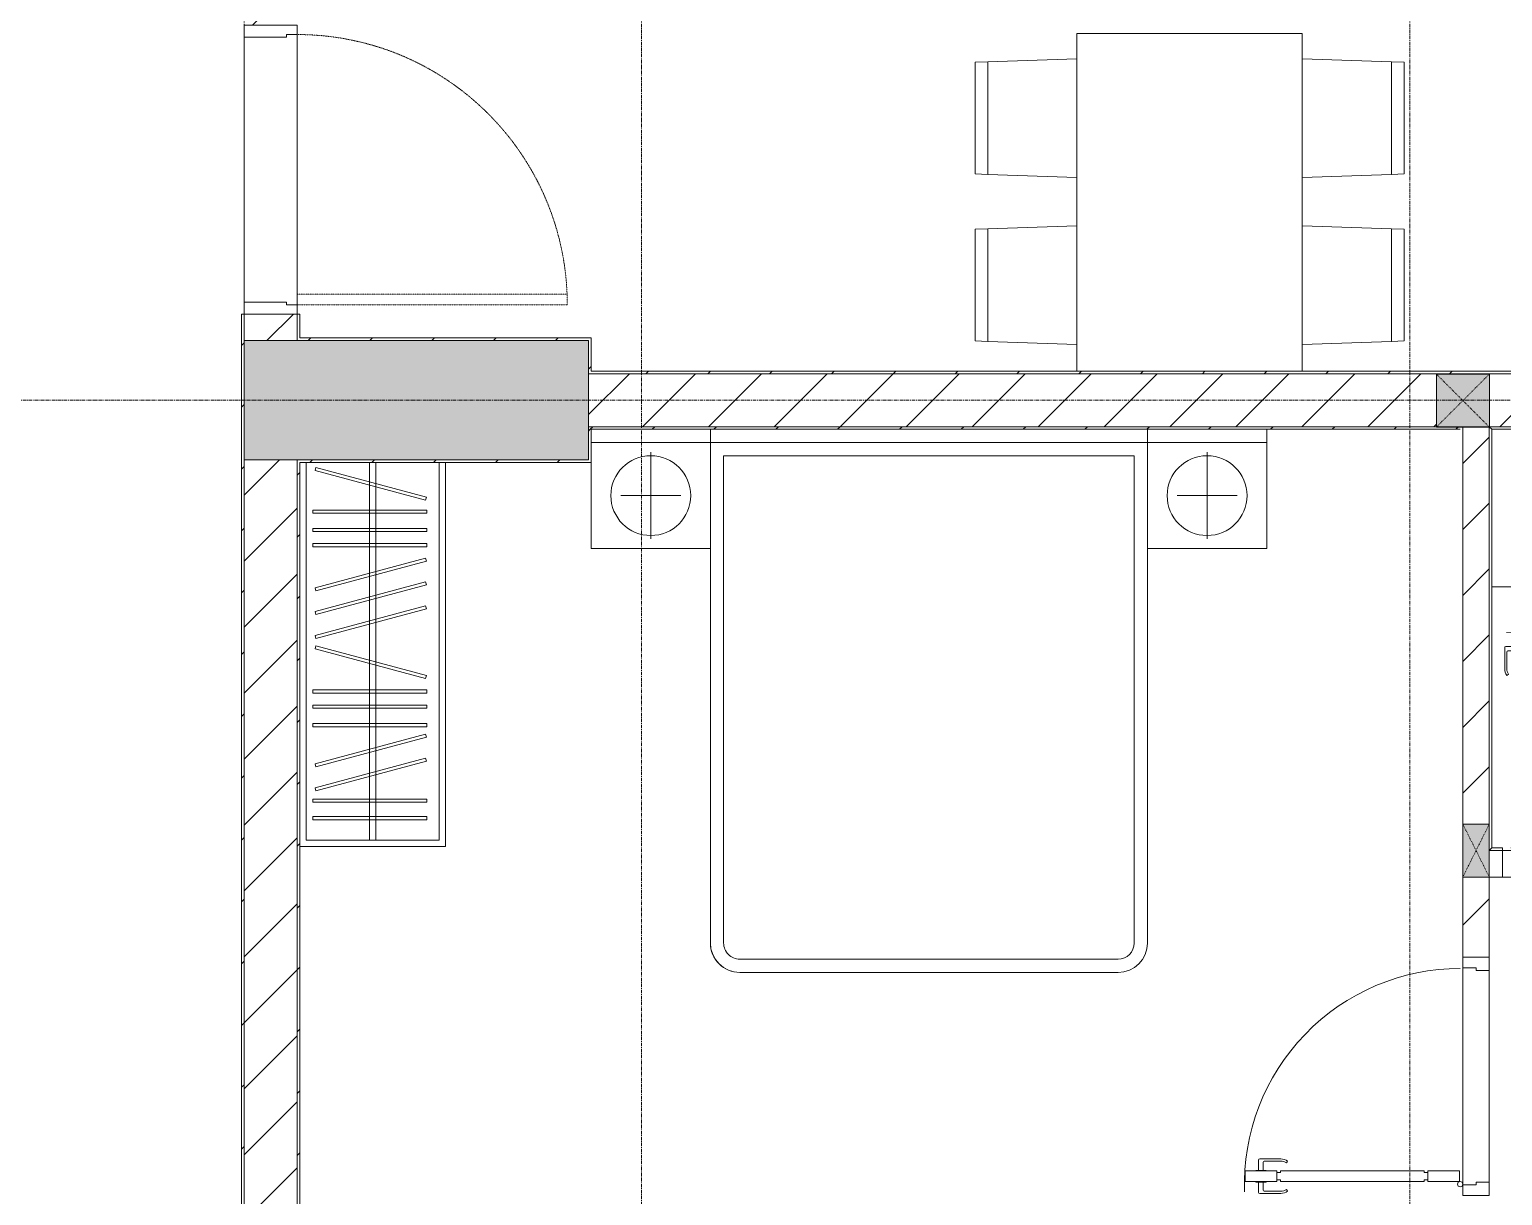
# Model space of a CAD drawing. Header units: millimetres. Extents: x -24439 to 198341, y -52871 to 149926.
# Drawn here: x 43643 to 49203, y 58735 to 63136 of the extents above; entities that cross this region are included whole.
import ezdxf

# ---------------------------------------------------------------- set-up
doc = ezdxf.new("R2010")
doc.units = ezdxf.units.MM
for name, pattern in [('Dash', [6, 3, -3]), ('Grid Line', [22.225, 12.7, -3.175, 3.175, -3.175]), ('NET VAN', [1.06, 0.53, -0.53])]:
    doc.linetypes.add(name, pattern=pattern)
for name, color, linetype, lineweight in [('0-1', 7, 'Continuous', 5), ('A-DETL-GENF-1', 9, 'Continuous', 9), ('A-DETL-GENF-2', 9, 'NET VAN', 9), ('A-DOOR', 31, 'Continuous', 9), ('A-DOOR-1', 9, 'Continuous', 9), ('A-DOOR-FRAM', 31, 'Continuous', 9), ('A-FLOR-1', 9, 'Continuous', 9), ('A-FLOR-HRAL-1', 9, 'Continuous', 9), ('A-WALL', 113, 'Continuous', 9), ('A-WALL-1', 253, 'Continuous', 18), ('A-WALL-2', 9, 'Continuous', 9), ('A-WALL-3', 113, 'Continuous', 18), ('A-WALL-PATT-1', 10, 'Continuous', 9), ('A-WALL-PATT-2', 9, 'Continuous', 9), ('A-WALL-PATT-3', 111, 'Continuous', 9), ('G-IMPT-1', 9, 'Continuous', 9), ('I-FURN-1', 9, 'Continuous', 9), ('I-WALL-1', 253, 'Continuous', 18), ('I-WALL-3', 2, 'Continuous', 18), ('S-COLS', 52, 'Continuous', 9), ('S-COLS-1', 254, 'Continuous', 5), ('S-COLS-2', 253, 'Continuous', 18), ('S-COLS-3', 9, 'Continuous', 9), ('S-COLS-4', 52, 'Continuous', 18), ('S-COLS-5', 52, 'Dash', 9), ('S-COLS-HDLN', 52, 'Dash', 9), ('S-COLS-HDLN-1', 9, 'Dash', 9), ('S-GRID-1', 1, 'Grid Line', 9)]:
    doc.layers.add(name, color=color, linetype=linetype, lineweight=lineweight)
pattern_1 = [(45, (0, 0), (-124.4508, 124.4508), [])]
pattern_2 = [(45, (0, 0), (-116.67262, 116.67262), [])]

# ---------------------------------------------------------------- blocks, each defined once
blk = doc.blocks.new('NCV_TKTC_KET CAU_rvt-1-TKCS_MB ĐỊNH VỊ CAO ĐỘ THIẾT KẾ')
at = {"layer": 'S-COLS-1'}
blk.add_hatch(color=256, dxfattribs=at).paths.add_polyline_path([(45752.6, 61511.9), (45752.6, 61961.9), (44452.6, 61961.9), (44452.6, 61511.9), (45300, 61511.9)])
at = {"layer": 'S-COLS-2'}
for p, q in [((44452.6, 61961.9), (44452.6, 61511.9)), ((45752.6, 61961.9), (44452.6, 61961.9)), ((45752.6, 61511.9), (45752.6, 61961.9)), ((44452.6, 61511.9), (45752.6, 61511.9))]:
    blk.add_line(p, q, dxfattribs=at)
blk = doc.blocks.new('RES_BAN AN 1 - RES_BAN AN 1-V23-TKCS_MB ĐỊNH VỊ CAO ĐỘ THIẾT KẾ')
at = {"layer": 'I-FURN-1'}
for p, q in [((-425, -1.6), (-425, -1275)), ((425, -1275), (425, -1.6)), ((-761.9, -113.5), (-425, -102.3)), ((-425, -102.3), (-425, -549.7)), ((425, -102.3), (425, -549.7)), ((761.9, -113.5), (425, -102.3)), ((-761.9, -113.5), (-809.6, -115.1)), ((-809.6, -115.1), (-809.6, -536.9)), ((-761.9, -538.5), (-761.9, -113.5)), ((-761.9, -538.5), (-761.9, -113.5)), ((761.9, -538.5), (761.9, -113.5)), ((761.9, -113.5), (761.9, -538.5)), ((809.6, -115.1), (761.9, -113.5)), ((809.6, -536.9), (809.6, -115.1)), ((-809.6, -536.9), (-761.9, -538.5)), ((-425, -549.7), (-761.9, -538.5)), ((425, -549.7), (761.9, -538.5)), ((761.9, -538.5), (809.6, -536.9)), ((-809.6, -745.3), (-761.9, -743.8)), ((-809.6, -1167.2), (-809.6, -745.3)), ((-761.9, -743.8), (-425, -732.5)), ((-761.9, -1168.8), (-761.9, -743.8)), ((-761.9, -743.8), (-761.9, -1168.8)), ((-425, -732.5), (-425, -1180)), ((425, -732.5), (425, -1180)), ((761.9, -743.8), (425, -732.5)), ((761.9, -743.8), (809.6, -745.3)), ((761.9, -1168.8), (761.9, -743.8)), ((761.9, -1168.8), (761.9, -743.8)), ((809.6, -745.3), (809.6, -1167.2)), ((-761.9, -1168.8), (-809.6, -1167.2)), ((809.6, -1167.2), (761.9, -1168.8)), ((-425, -1180), (-761.9, -1168.8)), ((425, -1180), (761.9, -1168.8)), ((-425, -1275), (425, -1275))]:
    blk.add_line(p, q, dxfattribs=at)
blk = doc.blocks.new('DOOR_CW_01 CANH MO-PANEL KINH - DIW_01-900x2200-CỬA GỖ VÂN LAMINATE-553393-TKCS_MB ĐỊNH VỊ CAO ĐỘ THIẾT KẾ')
at = {"layer": 'A-DETL-GENF-1'}
for p, q in [((-397, 872), (-357, 872)), ((-397, 752), (-397, 872)), ((-357, 872), (-357, 752)), ((-442, 737), (-442, 816.5)), ((-399, 820.5), (-438, 820.5)), ((-434, 799.5), (-434, 737)), ((-399, 803.5), (-430, 803.5)), ((-399, 831.8), (-397, 831.8)), ((-399, 792.2), (-399, 831.8)), ((-397, 792.2), (-399, 792.2)), ((-397, 792.2), (-397, 831.8)), ((-357, 792.2), (-357, 831.8)), ((-355, 831.8), (-357, 831.8)), ((-357, 792.2), (-355, 792.2)), ((-355, 792.2), (-355, 831.8)), ((-355, 820.5), (-316, 820.5)), ((-355, 803.5), (-324, 803.5)), ((-320, 799.5), (-320, 737)), ((-312, 737), (-312, 816.5)), ((-357, 752), (-397, 752)), ((-397, 738), (-391, 738)), ((-397, 738), (-397, 196)), ((-363, 752), (-391, 752)), ((-391, 752), (-391, 738)), ((-363, 738), (-363, 752)), ((-357, 738), (-363, 738)), ((-357, 196), (-357, 738)), ((-433.9, 711.2), (-427.3, 715.8)), ((-320.1, 711.2), (-326.7, 715.8)), ((-397, 196), (-391, 196)), ((-357, 182), (-397, 182)), ((-397, 182), (-397, 62)), ((-391, 196), (-391, 182)), ((-391, 182), (-363, 182)), ((-357, 196), (-363, 196)), ((-363, 182), (-363, 196)), ((-357, 62), (-357, 182)), ((-397, 62), (-357, 62))]:
    blk.add_line(p, q, dxfattribs=at)
blk.add_circle((-407, 60), 10, dxfattribs=at)
for centre, radius, start, end in [((-407, 60), 814, 360, 92), ((-438, 816.5), 4, 90, 180), ((-430, 799.5), 4, 90, 180), ((-324, 799.5), 4, 360, 90), ((-316, 816.5), 4, 0, 90), ((-397, 737), 45, 180, 215), ((-397, 737), 37, 180, 215), ((-357, 737), 37, 325, 0), ((-357, 737), 45, 325, 0)]:
    blk.add_arc(centre, radius, start, end, dxfattribs=at)
at = {"layer": 'A-DOOR-1'}
for p, q in [((-410, 50), (-450, 50)), ((-450, 50), (-450, -50)), ((-410, 0), (-410, 50)), ((-400, 0), (-410, 0)), ((-407, 50), (-382, 50)), ((-400, -50), (-400, 0)), ((410, 0), (400, 0)), ((400, 0), (400, -50)), ((450, 50), (410, 50)), ((410, 50), (410, 0)), ((450, -50), (450, 50)), ((-450, -50), (-400, -50)), ((400, -50), (450, -50))]:
    blk.add_line(p, q, dxfattribs=at)
blk = doc.blocks.new('GIUONG NGU-2TAB-1600x2000 - GIUONG NGU-2TAB-1600x2000-851491-TKCS_MB ĐỊNH VỊ CAO ĐỘ THIẾT KẾ')
at = {"layer": 'I-FURN-1'}
for p, q in [((569.6, 2050), (1997.1, 2050)), ((1997.1, 2050), (569.6, 2050)), ((1997.1, 2000), (569.6, 2000)), ((458.5, 50), (458.5, 1938.9)), ((458.5, 1938.9), (458.5, 50)), ((508.5, 1938.9), (508.5, 100)), ((2058.2, 100), (2058.2, 1938.9)), ((2108.2, 1938.9), (2108.2, 50)), ((2108.2, 50), (2108.2, 1938.9)), ((8.5, 50), (8.5, 450.3)), ((8.5, 450.3), (458.5, 450.3)), ((8.5, 450.3), (458.5, 450.3)), ((8.5, 50), (8.5, 450.3)), ((458.5, 450.3), (458.5, 50)), ((458.5, 450.3), (458.5, 50)), ((2108.2, 50), (2108.2, 450.3)), ((2108.2, 450.3), (2558.2, 450.3)), ((2108.2, 450.3), (2108.2, 50)), ((2558.2, 450.3), (2108.2, 450.3)), ((2558.2, 450.3), (2558.2, 50)), ((2558.2, 50), (2558.2, 450.3)), ((233.5, 86.8), (233.5, 413.5)), ((2333.2, 86.8), (2333.2, 413.5)), ((120.2, 250.2), (346.8, 250.2)), ((2446.5, 250.2), (2219.8, 250.2)), ((508.5, 100), (2058.2, 100)), ((458.5, 50), (8.5, 50)), ((8.5, 0), (8.5, 50)), ((8.5, 50), (458.5, 50)), ((458.5, 50), (8.5, 50)), ((2108.2, 50), (458.5, 50)), ((458.5, 50), (458.5, 0)), ((458.5, 0), (458.5, 50)), ((458.5, 50), (2108.2, 50)), ((458.5, 50), (2108.2, 50)), ((2558.2, 50), (2108.2, 50)), ((2108.2, 50), (2558.2, 50)), ((2108.2, 0), (2108.2, 50)), ((2108.2, 50), (2108.2, 0)), ((2108.2, 50), (2558.2, 50)), ((2558.2, 50), (2558.2, 0))]:
    blk.add_line(p, q, dxfattribs=at)
for centre in [(233.5, 250.2), (2333.2, 250.2)]:
    blk.add_circle(centre, 150.7, dxfattribs=at)
for centre, radius, start, end in [((569.6, 1938.9), 111.1, 90, 180), ((569.6, 1938.9), 111.1, 90, 180), ((1997.1, 1938.9), 111.1, 0, 90), ((1997.1, 1938.9), 111.1, 360, 90), ((569.6, 1938.9), 61.1, 90, 180), ((1997.1, 1938.9), 61.1, 360, 90)]:
    blk.add_arc(centre, radius, start, end, dxfattribs=at)
blk = doc.blocks.new('TU QUAN AO-SUITE ROOM_3 - TU QUAN AO-SUITE ROOM_3-V25-TKCS_MB ĐỊNH VỊ CAO ĐỘ THIẾT KẾ')
at = {"layer": 'I-FURN-1'}
for p, q in [((-550, 1500), (0, 1500)), ((-550, 50), (-550, 1500)), ((0, 1500), (-550, 1500)), ((-550, 1500), (-550, 50)), ((-24, 1476), (-526, 1476)), ((-526, 1476), (-526, 600)), ((-526, 1476), (-526, 50)), ((-287, 576), (-287, 1476)), ((-263, 576), (-263, 1476)), ((-24, 50), (-24, 1476)), ((-480.1, 1386.9), (-480.1, 1398.9)), ((-480.1, 1398.9), (-50.1, 1398.9)), ((-480.1, 1386.9), (-480.1, 1398.9)), ((-50.1, 1398.9), (-50.1, 1386.9)), ((-50.1, 1386.9), (-480.1, 1386.9)), ((-480.1, 1320.5), (-480.1, 1332.5)), ((-480.1, 1332.5), (-50.1, 1332.5)), ((-480.1, 1320.5), (-480.1, 1332.5)), ((-50.1, 1320.5), (-480.1, 1320.5)), ((-478.3, 1178.1), (-61.3, 1289.9)), ((-61.3, 1289.9), (-58.2, 1278.3)), ((-50.1, 1332.5), (-50.1, 1320.5)), ((-58.2, 1278.3), (-475.2, 1166.5)), ((-478.3, 1086.9), (-61.3, 1198.6)), ((-475.2, 1166.5), (-478.3, 1178.1)), ((-58.2, 1187.1), (-475.2, 1075.3)), ((-61.3, 1198.6), (-58.2, 1187.1)), ((-475.2, 1075.3), (-478.3, 1086.9)), ((-480.1, 1035.3), (-480.1, 1047.3)), ((-480.1, 1047.3), (-50.1, 1047.3)), ((-480.1, 1035.3), (-480.1, 1047.3)), ((-50.1, 1035.3), (-480.1, 1035.3)), ((-50.1, 1047.3), (-50.1, 1035.3)), ((-480.1, 965.8), (-480.1, 977.8)), ((-480.1, 977.8), (-50.1, 977.8)), ((-480.1, 965.8), (-480.1, 977.8)), ((-50.1, 965.8), (-480.1, 965.8)), ((-50.1, 977.8), (-50.1, 965.8)), ((-480.1, 908.6), (-480.1, 920.6)), ((-480.1, 920.6), (-50.1, 920.6)), ((-480.1, 908.6), (-480.1, 920.6)), ((-50.1, 908.6), (-480.1, 908.6)), ((-50.1, 920.6), (-50.1, 908.6)), ((-475.2, 865.5), (-478.3, 853.9)), ((-478.3, 853.9), (-61.3, 742.1)), ((-58.2, 753.7), (-475.2, 865.5)), ((-61.3, 742.1), (-58.2, 753.7)), ((-478.3, 603.1), (-61.3, 714.9)), ((-58.2, 703.3), (-475.2, 591.5)), ((-61.3, 714.9), (-58.2, 703.3)), ((-478.3, 511.9), (-61.3, 623.6)), ((-58.2, 612.1), (-475.2, 500.3)), ((-61.3, 623.6), (-58.2, 612.1)), ((-550, 50), (-550, 576)), ((-526, 50), (-526, 600)), ((-475.2, 591.5), (-478.3, 603.1)), ((-287, 50), (-287, 576)), ((-263, 50), (-263, 576)), ((-478.3, 423.1), (-61.3, 534.9)), ((-475.2, 500.3), (-478.3, 511.9)), ((-58.2, 523.3), (-475.2, 411.5)), ((-61.3, 534.9), (-58.2, 523.3)), ((-475.2, 411.5), (-478.3, 423.1)), ((-480.1, 368.4), (-480.1, 356.4)), ((-50.1, 368.4), (-480.1, 368.4)), ((-480.1, 356.4), (-50.1, 356.4)), ((-50.1, 356.4), (-50.1, 368.4)), ((-480.1, 311.2), (-480.1, 299.2)), ((-50.1, 311.2), (-480.1, 311.2)), ((-480.1, 299.2), (-50.1, 299.2)), ((-50.1, 299.2), (-50.1, 311.2)), ((-480.1, 241.7), (-480.1, 229.7)), ((-50.1, 241.7), (-480.1, 241.7)), ((-480.1, 229.7), (-50.1, 229.7)), ((-50.1, 229.7), (-50.1, 241.7)), ((-475.2, 192.7), (-478.3, 181.1)), ((-478.3, 181.1), (-61.3, 69.4)), ((-58.2, 80.9), (-475.2, 192.7)), ((-61.3, 69.4), (-58.2, 80.9))]:
    blk.add_line(p, q, dxfattribs=at)
blk = doc.blocks.new('MAY GIAT - MAY GIAT_dwg-348053-TKCS_MB ĐỊNH VỊ CAO ĐỘ THIẾT KẾ')
at = {"layer": 'G-IMPT-1', "flags": 128}
blk.add_lwpolyline([(5, 596.6), (5, 2.3), (605, 2.3)], dxfattribs=at)
blk = doc.blocks.new('MAY GIAT - MAY GIAT-V7-TKCS_MB ĐỊNH VỊ CAO ĐỘ THIẾT KẾ')
at = {"layer": 'I-FURN-1'}
for p, q in [((5, -2.3), (605, -2.3)), ((5, -596.6), (5, -2.3))]:
    blk.add_line(p, q, dxfattribs=at)
at = {"extrusion": (0, 0, -1), "zscale": -1, "rotation": 180}
blk.add_blockref('MAY GIAT - MAY GIAT_dwg-348053-TKCS_MB ĐỊNH VỊ CAO ĐỘ THIẾT KẾ', (0, 0), dxfattribs=at)
blk = doc.blocks.new('G1_SOF - BO TRU - 100x200-V62-TKCS_MB ĐỊNH VỊ CAO ĐỘ THIẾT KẾ')
at = {"layer": 'S-COLS-3'}
blk.add_hatch(color=256, dxfattribs=at).paths.add_polyline_path([(-50, -100), (50, -100), (50, 100), (-50, 100)])
at = {"layer": 'S-COLS-2'}
for p, q in [((-50, 100), (50, 100)), ((-50, -100), (-50, 100)), ((50, 100), (50, -100)), ((50, -100), (-50, -100))]:
    blk.add_line(p, q, dxfattribs=at)
at = {"layer": 'S-COLS-HDLN-1'}
for p, q in [((50, -100), (-50, 100)), ((-50, -100), (50, 100))]:
    blk.add_line(p, q, dxfattribs=at)
blk = doc.blocks.new('Railing - Railing-957039-TKCS_MB ĐỊNH VỊ CAO ĐỘ THIẾT KẾ')
at = {"layer": 'A-FLOR-HRAL-1'}
for p, q in [((26244.1, 52376.2), (26254.1, 52366.2)), ((29694.1, 52376.2), (29684.1, 52366.2)), ((26254.1, 52366.2), (29684.1, 52366.2)), ((26254.1, 50786.2), (26254.1, 52366.2)), ((29684.1, 52366.2), (29684.1, 52241.2)), ((29694.1, 52251.2), (29684.1, 52241.2)), ((29684.1, 52241.2), (30334.1, 52241.2)), ((30344.1, 52251.2), (30334.1, 52241.2)), ((30334.1, 52241.2), (30334.1, 51186.2)), ((30334.1, 51186.2), (27234.1, 51186.2)), ((27234.1, 51186.2), (27244.1, 51176.2)), ((27234.1, 51186.2), (27234.1, 50786.2)), ((30344.1, 51176.2), (30334.1, 51186.2)), ((26244.1, 50776.2), (26254.1, 50786.2)), ((26294.1, 50786.2), (26254.1, 50786.2)), ((26294.1, 50786.2), (26294.1, 50776.2)), ((27194.1, 50776.2), (27194.1, 50786.2)), ((27234.1, 50786.2), (27194.1, 50786.2)), ((27244.1, 50776.2), (27234.1, 50786.2))]:
    blk.add_line(p, q, dxfattribs=at)
blk = doc.blocks.new('DOOR_CW_01 CANH MO-PANEL KINH - DIG_01-900x2200-CỬA NHÔM KÍNH-400868-TKCS_MB ĐỊNH VỊ CAO ĐỘ THIẾT KẾ')
at = {"layer": 'A-DETL-GENF-1'}
for p, q in [((-397, 872), (-357, 872)), ((-397, 752), (-397, 872)), ((-357, 872), (-357, 752)), ((-442, 737), (-442, 816.5)), ((-399, 820.5), (-438, 820.5)), ((-434, 799.5), (-434, 737)), ((-399, 803.5), (-430, 803.5)), ((-399, 831.8), (-397, 831.8)), ((-399, 792.2), (-399, 831.8)), ((-397, 792.2), (-399, 792.2)), ((-397, 792.2), (-397, 831.8)), ((-357, 792.2), (-357, 831.8)), ((-355, 831.8), (-357, 831.8)), ((-357, 792.2), (-355, 792.2)), ((-355, 792.2), (-355, 831.8)), ((-355, 820.5), (-316, 820.5)), ((-355, 803.5), (-324, 803.5)), ((-320, 799.5), (-320, 737)), ((-312, 737), (-312, 816.5)), ((-357, 752), (-397, 752)), ((-397, 738), (-391, 738)), ((-397, 738), (-397, 196)), ((-363, 752), (-391, 752)), ((-391, 752), (-391, 738)), ((-363, 738), (-363, 752)), ((-357, 738), (-363, 738)), ((-357, 196), (-357, 738)), ((-433.9, 711.2), (-427.3, 715.8)), ((-320.1, 711.2), (-326.7, 715.8)), ((-397, 196), (-391, 196)), ((-357, 182), (-397, 182)), ((-397, 182), (-397, 62)), ((-391, 196), (-391, 182)), ((-391, 182), (-363, 182)), ((-357, 196), (-363, 196)), ((-363, 182), (-363, 196)), ((-357, 62), (-357, 182)), ((-397, 62), (-357, 62))]:
    blk.add_line(p, q, dxfattribs=at)
blk.add_circle((-407, 60), 10, dxfattribs=at)
for centre, radius, start, end in [((-407, 60), 814, 360, 92), ((-438, 816.5), 4, 90, 180), ((-430, 799.5), 4, 90, 180), ((-324, 799.5), 4, 360, 90), ((-316, 816.5), 4, 0, 90), ((-397, 737), 45, 180, 215), ((-397, 737), 37, 180, 215), ((-357, 737), 37, 325, 0), ((-357, 737), 45, 325, 0)]:
    blk.add_arc(centre, radius, start, end, dxfattribs=at)
at = {"layer": 'A-DOOR-1'}
for p, q in [((-410, 50), (-450, 50)), ((-450, 50), (-450, -50)), ((-410, 0), (-410, 50)), ((-400, 0), (-410, 0)), ((-407, 50), (-382, 50)), ((-400, -50), (-400, 0)), ((410, 0), (400, 0)), ((400, 0), (400, -50)), ((450, 50), (410, 50)), ((410, 50), (410, 0)), ((450, -50), (450, 50)), ((-450, -50), (-400, -50)), ((400, -50), (450, -50))]:
    blk.add_line(p, q, dxfattribs=at)
blk = doc.blocks.new('NCV_TKTC_TANG 1_rvt-1-TKCS_MB ĐỊNH VỊ CAO ĐỘ THIẾT KẾ')
at = {"layer": 'A-WALL-PATT-1'}
h = blk.add_hatch(dxfattribs=at)
h.set_pattern_fill('FP_2', color=256, style=0, pattern_type=2)
h.set_pattern_definition(pattern_1)
h.paths.add_polyline_path([(49102.6, 56836.9), (49152.6, 56836.9), (49152.6, 57635.3), (49052.6, 57635.3), (49052.6, 56836.9), (49063.7, 56836.9)])
h.paths.add_polyline_path([(49152.6, 58435.3), (49152.6, 58734.9), (49052.6, 58734.9), (49052.6, 58435.3), (49102.6, 58435.3)])
h.paths.add_polyline_path([(49152.6, 59634.9), (49152.6, 59936.9), (49052.6, 59936.9), (49052.6, 59634.9), (49102.6, 59634.9)])
h.paths.add_polyline_path([(49052.6, 60136.9), (49152.6, 60136.9), (49152.6, 61636.9), (49052.6, 61636.9), (49052.6, 60582)])
at = {"layer": 'A-WALL-PATT-2'}
h = blk.add_hatch(dxfattribs=at)
h.set_pattern_fill('FP_3', color=256, style=0, pattern_type=2)
h.set_pattern_definition(pattern_2)
h.paths.add_polyline_path([(44662.6, 61961.9), (44662.6, 62061.9), (44652.6, 62061.9), (44652.6, 61961.9)])
h.paths.add_polyline_path([(44652.6, 63151.9), (44662.6, 63151.9), (44662.6, 64836.9), (44652.6, 64836.9), (44652.6, 64527)])
h = blk.add_hatch(dxfattribs=at)
h.set_pattern_fill('FP_3', color=256, style=0, pattern_type=2)
h.set_pattern_definition(pattern_2)
h.paths.add_polyline_path([(45762.6, 61961.9), (45762.6, 61971.9), (44662.6, 61971.9), (44662.6, 61961.9), (45752.6, 61961.9)])
h = blk.add_hatch(dxfattribs=at)
h.set_pattern_fill('FP_3', color=256, style=0, pattern_type=2)
h.set_pattern_definition(pattern_2)
h.paths.add_polyline_path([(45762.6, 61846.9), (45762.6, 61961.9), (45752.6, 61961.9), (45752.6, 61846.9)])
h = blk.add_hatch(dxfattribs=at)
h.set_pattern_fill('FP_3', color=256, style=0, pattern_type=2)
h.set_pattern_definition(pattern_2)
h.paths.add_polyline_path([(45752.6, 61836.9), (52592.5, 61836.9), (52592.5, 61846.9), (45752.6, 61846.9)])
h = blk.add_hatch(dxfattribs=at)
h.set_pattern_fill('FP_3', color=256, style=0, pattern_type=2)
h.set_pattern_definition(pattern_2)
h.paths.add_polyline_path([(45762.6, 61626.9), (49052.6, 61626.9), (49052.6, 61636.9), (45752.6, 61636.9), (45752.6, 61626.9)])
h = blk.add_hatch(dxfattribs=at)
h.set_pattern_fill('FP_3', color=256, style=0, pattern_type=2)
h.set_pattern_definition(pattern_2)
h.paths.add_polyline_path([(45762.6, 61501.9), (45762.6, 61626.9), (45752.6, 61626.9), (45752.6, 61501.9)])
h = blk.add_hatch(dxfattribs=at)
h.set_pattern_fill('FP_3', color=256, style=0, pattern_type=2)
h.set_pattern_definition(pattern_2)
h.paths.add_polyline_path([(44652.6, 58646.9), (44662.6, 58646.9), (44662.6, 61511.9), (44652.6, 61511.9), (44652.6, 60582)])
h = blk.add_hatch(dxfattribs=at)
h.set_pattern_fill('FP_3', color=256, style=0, pattern_type=2)
h.set_pattern_definition(pattern_2)
h.paths.add_polyline_path([(44662.6, 61501.9), (45752.6, 61501.9), (45752.6, 61511.9), (44662.6, 61511.9)])
at = {"layer": 'A-FLOR-1'}
for p, q in [((44452.6, 63106.9), (44452.6, 62106.9)), ((44652.6, 63116.9), (44652.6, 62096.9)), ((44652.6, 62096.9), (44652.6, 63116.9)), ((49052.6, 58774.9), (49052.6, 59594.9)), ((49152.6, 59584.9), (49152.6, 58784.9))]:
    blk.add_line(p, q, dxfattribs=at)
at = {"layer": 'A-WALL-1'}
for p, q in [((49152.6, 61636.9), (49052.6, 61636.9)), ((49052.6, 61636.9), (49052.6, 61626.9)), ((49152.6, 60136.9), (49152.6, 61636.9)), ((49202.6, 60036.9), (49152.6, 60036.9)), ((49152.6, 59936.9), (49162.6, 59936.9))]:
    blk.add_line(p, q, dxfattribs=at)
at = {"layer": 'A-WALL-2'}
for p, q in [((49052.6, 61626.9), (49052.6, 60136.9)), ((49052.6, 59936.9), (49052.6, 59634.9)), ((49152.6, 59634.9), (49152.6, 59936.9)), ((49162.6, 59936.9), (49202.6, 59936.9)), ((49052.6, 58774.9), (49052.6, 59594.9)), ((49152.6, 59584.9), (49152.6, 58784.9))]:
    blk.add_line(p, q, dxfattribs=at)
at = {"layer": 'I-WALL-1'}
for p, q in [((44662.6, 62061.9), (44652.6, 62061.9)), ((44652.6, 62061.9), (44652.6, 61961.9)), ((44662.6, 61971.9), (44662.6, 62061.9)), ((44652.6, 61961.9), (44662.6, 61961.9)), ((45762.6, 61971.9), (44662.6, 61971.9)), ((44662.6, 61961.9), (45752.6, 61961.9)), ((45752.6, 61961.9), (45752.6, 61846.9)), ((45762.6, 61961.9), (45762.6, 61971.9)), ((45762.6, 61846.9), (45762.6, 61961.9)), ((45752.6, 61846.9), (45752.6, 61836.9)), ((45752.6, 61836.9), (52592.5, 61836.9)), ((52592.5, 61846.9), (45762.6, 61846.9)), ((49052.6, 61636.9), (45752.6, 61636.9)), ((45752.6, 61636.9), (45752.6, 61626.9)), ((45752.6, 61626.9), (45752.6, 61511.9)), ((45762.6, 61626.9), (49042.6, 61626.9)), ((45762.6, 61501.9), (45762.6, 61626.9)), ((49052.6, 61626.9), (49052.6, 61636.9)), ((44662.6, 61511.9), (44652.6, 61511.9)), ((44652.6, 61511.9), (44652.6, 58646.9)), ((45752.6, 61511.9), (44662.6, 61511.9)), ((44662.6, 58646.9), (44662.6, 61501.9)), ((44662.6, 61501.9), (45752.6, 61501.9)), ((45752.6, 61501.9), (45762.6, 61501.9))]:
    blk.add_line(p, q, dxfattribs=at)
at = {"layer": 'A-DOOR-1'}
blk.add_blockref('DOOR_CW_01 CANH MO-PANEL KINH - DIG_01-900x2200-CỬA NHÔM KÍNH-400868-TKCS_MB ĐỊNH VỊ CAO ĐỘ THIẾT KẾ', (49652.6, 59986.9), dxfattribs=at)
at = {"layer": 'A-DOOR-1', "rotation": 90.00000000000092}
blk.add_blockref('DOOR_CW_01 CANH MO-PANEL KINH - DIW_01-900x2200-CỬA GỖ VÂN LAMINATE-553393-TKCS_MB ĐỊNH VỊ CAO ĐỘ THIẾT KẾ', (49102.6, 59184.9), dxfattribs=at)
at = {"layer": 'A-FLOR-HRAL-1'}
blk.add_blockref('Railing - Railing-957039-TKCS_MB ĐỊNH VỊ CAO ĐỘ THIẾT KẾ', (22908.5, 9260.7), dxfattribs=at)
at = {"layer": 'I-FURN-1', "rotation": 180}
for name, p in [('RES_BAN AN 1 - RES_BAN AN 1-V23-TKCS_MB ĐỊNH VỊ CAO ĐỘ THIẾT KẾ', (48021.3, 61845.3)), ('GIUONG NGU-2TAB-1600x2000 - GIUONG NGU-2TAB-1600x2000-851491-TKCS_MB ĐỊNH VỊ CAO ĐỘ THIẾT KẾ', (48320.9, 61626.9)), ('MAY GIAT - MAY GIAT-V7-TKCS_MB ĐỊNH VỊ CAO ĐỘ THIẾT KẾ', (49767.5, 61030.3)), ('TU QUAN AO-SUITE ROOM_3 - TU QUAN AO-SUITE ROOM_3-V25-TKCS_MB ĐỊNH VỊ CAO ĐỘ THIẾT KẾ', (44662.6, 61551.9))]:
    blk.add_blockref(name, p, dxfattribs=at)
at = {"layer": 'S-COLS-3', "rotation": 180}
blk.add_blockref('G1_SOF - BO TRU - 100x200-V62-TKCS_MB ĐỊNH VỊ CAO ĐỘ THIẾT KẾ', (49102.6, 60036.9), dxfattribs=at)
blk = doc.blocks.new('FD_05 - FD_05-1000x2200mm-835434-TKCS_MB ĐỊNH VỊ CAO ĐỘ THIẾT KẾ')
at = {"layer": 'A-DETL-GENF-2'}
for p, q in [((470, 100), (470, 1120)), ((470, 1120), (510, 1120)), ((510, 1120), (510, 100)), ((510, 100), (470, 100))]:
    blk.add_line(p, q, dxfattribs=at)
blk.add_arc((510, 100), 1020, 92.2475, 180, dxfattribs=at)
at = {"layer": 'A-DOOR-FRAM'}
for p, q in [((-510, 100), (-545, 100)), ((-545, 100), (-545, -100)), ((-510, 60), (-510, 100)), ((-500, 60), (-510, 60)), ((-500, -100), (-500, 60)), ((510, 60), (500, 60)), ((500, 60), (500, -100)), ((545, 100), (510, 100)), ((510, 100), (510, 60)), ((545, -100), (545, 100)), ((-545, -100), (-500, -100)), ((500, -100), (545, -100))]:
    blk.add_line(p, q, dxfattribs=at)
blk = doc.blocks.new('G1_SOF - BO TRU - 200x200-3050151-TKCS_MB ĐỊNH VỊ CAO ĐỘ THIẾT KẾ')
at = {"layer": 'S-COLS-HDLN'}
for p, q in [((-100, 100), (100, -100)), ((100, 100), (-100, -100))]:
    blk.add_line(p, q, dxfattribs=at)

msp = doc.modelspace()

# ---------------------------------------------------------------- hatches: boundary and pattern name
at = {"layer": 'A-WALL-PATT-3'}
h = msp.add_hatch(dxfattribs=at)
h.set_pattern_fill('FP_8', color=256, style=0, pattern_type=2)
h.set_pattern_definition(pattern_2)
h.paths.add_polyline_path([(44452.6, 49151.9), (44452.6, 51761.9), (44442.6, 51761.9), (44442.6, 49151.9)])
h.paths.add_polyline_path([(44442.6, 52751.9), (44452.6, 52751.9), (44452.6, 53861.9), (44442.6, 53861.9), (44442.6, 52757.8)])
h.paths.add_polyline_path([(44452.6, 54951.9), (44452.6, 62061.9), (44442.6, 62061.9), (44442.6, 54951.9), (44452.6, 54951.9)])
h.paths.add_polyline_path([(44452.6, 63151.9), (44452.6, 63151.9), (44452.6, 70111.9), (44442.6, 70111.9), (44442.6, 63151.9)])
h = msp.add_hatch(dxfattribs=at)
h.set_pattern_fill('FP_1', color=256, style=0, pattern_type=2)
h.set_pattern_definition(pattern_1)
h.paths.add_polyline_path([(44452.6, 61961.9), (44652.6, 61961.9), (44652.6, 62061.9), (44452.6, 62061.9)])
h.paths.add_polyline_path([(44612.6, 63151.9), (44652.6, 63151.9), (44652.6, 64835.3), (44452.6, 64835.3), (44452.6, 63151.9)])
h.paths.add_polyline_path([(44452.6, 65035.3), (44652.6, 65035.3), (44652.6, 69761.9), (44452.6, 69761.9), (44452.6, 65513.3)])
h = msp.add_hatch(dxfattribs=at)
h.set_pattern_fill('FP_1', color=256, style=0, pattern_type=2)
h.set_pattern_definition(pattern_1)
h.paths.add_polyline_path([(45752.6, 61636.9), (48952.9, 61636.9), (48952.9, 61835.3), (49152.9, 61835.3), (49152.9, 61636.9), (52602.6, 61636.9), (52602.6, 61836.9), (45752.6, 61836.9)])
h = msp.add_hatch(dxfattribs=at)
h.set_pattern_fill('FP_1', color=256, style=0, pattern_type=2)
h.set_pattern_definition(pattern_1)
h.paths.add_polyline_path([(44612.6, 53711.9), (44652.6, 53711.9), (44652.6, 53861.9), (44452.6, 53861.9), (44452.6, 53711.9)])
h.paths.add_polyline_path([(44652.6, 54951.9), (44652.6, 56635.3), (44452.6, 56635.3), (44452.6, 54951.9), (44612.6, 54951.9)])
h.paths.add_polyline_path([(44452.6, 56835.3), (44652.6, 56835.3), (44652.6, 61511.9), (44452.6, 61511.9), (44452.6, 57623.3)])
at = {"layer": 'S-COLS-1'}
msp.add_hatch(color=256, dxfattribs=at).paths.add_polyline_path([(49152.9, 61635.3), (49152.9, 61835.3), (48952.9, 61835.3), (48952.9, 61635.3)])

# ---------------------------------------------------------------- linework, layer by layer
at = {"layer": 'A-WALL'}
for p, q in [((44452.6, 62106.9), (44452.6, 63106.9)), ((44652.6, 63116.9), (44652.6, 62096.9)), ((44452.6, 62061.9), (44452.6, 61961.9)), ((44452.6, 61961.9), (44452.6, 62061.9)), ((48952.9, 61636.9), (48952.9, 61835.3)), ((48952.9, 61835.3), (49152.9, 61835.3)), ((49152.9, 61835.3), (49152.9, 61636.9)), ((44452.6, 61511.9), (44452.6, 56835.3)), ((44452.6, 56835.3), (44452.6, 61511.9))]:
    msp.add_line(p, q, dxfattribs=at)
at = {"layer": 'A-WALL-3'}
for p, q in [((44652.6, 61961.9), (44652.6, 62061.9)), ((44452.6, 61961.9), (44652.6, 61961.9)), ((52602.6, 61836.9), (45752.6, 61836.9)), ((45752.6, 61836.9), (45752.6, 61636.9)), ((45752.6, 61636.9), (48952.9, 61636.9)), ((49152.9, 61636.9), (52602.6, 61636.9)), ((44652.6, 61511.9), (44452.6, 61511.9)), ((44652.6, 56835.3), (44652.6, 61511.9))]:
    msp.add_line(p, q, dxfattribs=at)
at = {"layer": 'I-WALL-3'}
for p, q in [((44442.6, 62061.9), (44442.6, 54951.9)), ((44452.6, 62061.9), (44442.6, 62061.9)), ((44452.6, 61511.9), (44452.6, 61961.9))]:
    msp.add_line(p, q, dxfattribs=at)
at = {"layer": 'S-COLS'}
for p, q in [((49152.9, 61835.3), (48952.9, 61835.3)), ((48952.9, 61835.3), (48952.9, 61636.9)), ((49152.9, 61636.9), (49152.9, 61835.3))]:
    msp.add_line(p, q, dxfattribs=at)
at = {"layer": 'S-COLS-4'}
for p, q in [((48952.9, 61636.9), (48952.9, 61635.3)), ((48952.9, 61635.3), (49152.9, 61635.3)), ((49152.9, 61635.3), (49152.9, 61636.9))]:
    msp.add_line(p, q, dxfattribs=at)
at = {"layer": 'S-GRID-1'}
for p, q in [((44452.6, 20960.6), (44452.6, 80482.7)), ((45952.6, 20960.6), (45952.6, 80482.7)), ((48852.6, 20960.6), (48852.6, 80482.7)), ((131551.8, 61736.9), (29351.8, 61736.9))]:
    msp.add_line(p, q, dxfattribs=at)

# ---------------------------------------------------------------- block references
at = {"layer": '0-1'}
for name in ['NCV_TKTC_KET CAU_rvt-1-TKCS_MB ĐỊNH VỊ CAO ĐỘ THIẾT KẾ', 'NCV_TKTC_TANG 1_rvt-1-TKCS_MB ĐỊNH VỊ CAO ĐỘ THIẾT KẾ']:
    msp.add_blockref(name, (0, 0), dxfattribs=at)
at = {"layer": 'A-DOOR', "rotation": 269.9999999999999}
msp.add_blockref('FD_05 - FD_05-1000x2200mm-835434-TKCS_MB ĐỊNH VỊ CAO ĐỘ THIẾT KẾ', (44552.6, 62606.9), dxfattribs=at)
at = {"layer": 'S-COLS-5'}
msp.add_blockref('G1_SOF - BO TRU - 200x200-3050151-TKCS_MB ĐỊNH VỊ CAO ĐỘ THIẾT KẾ', (49052.9, 61735.3), dxfattribs=at)

doc.saveas('drawing.dxf')
